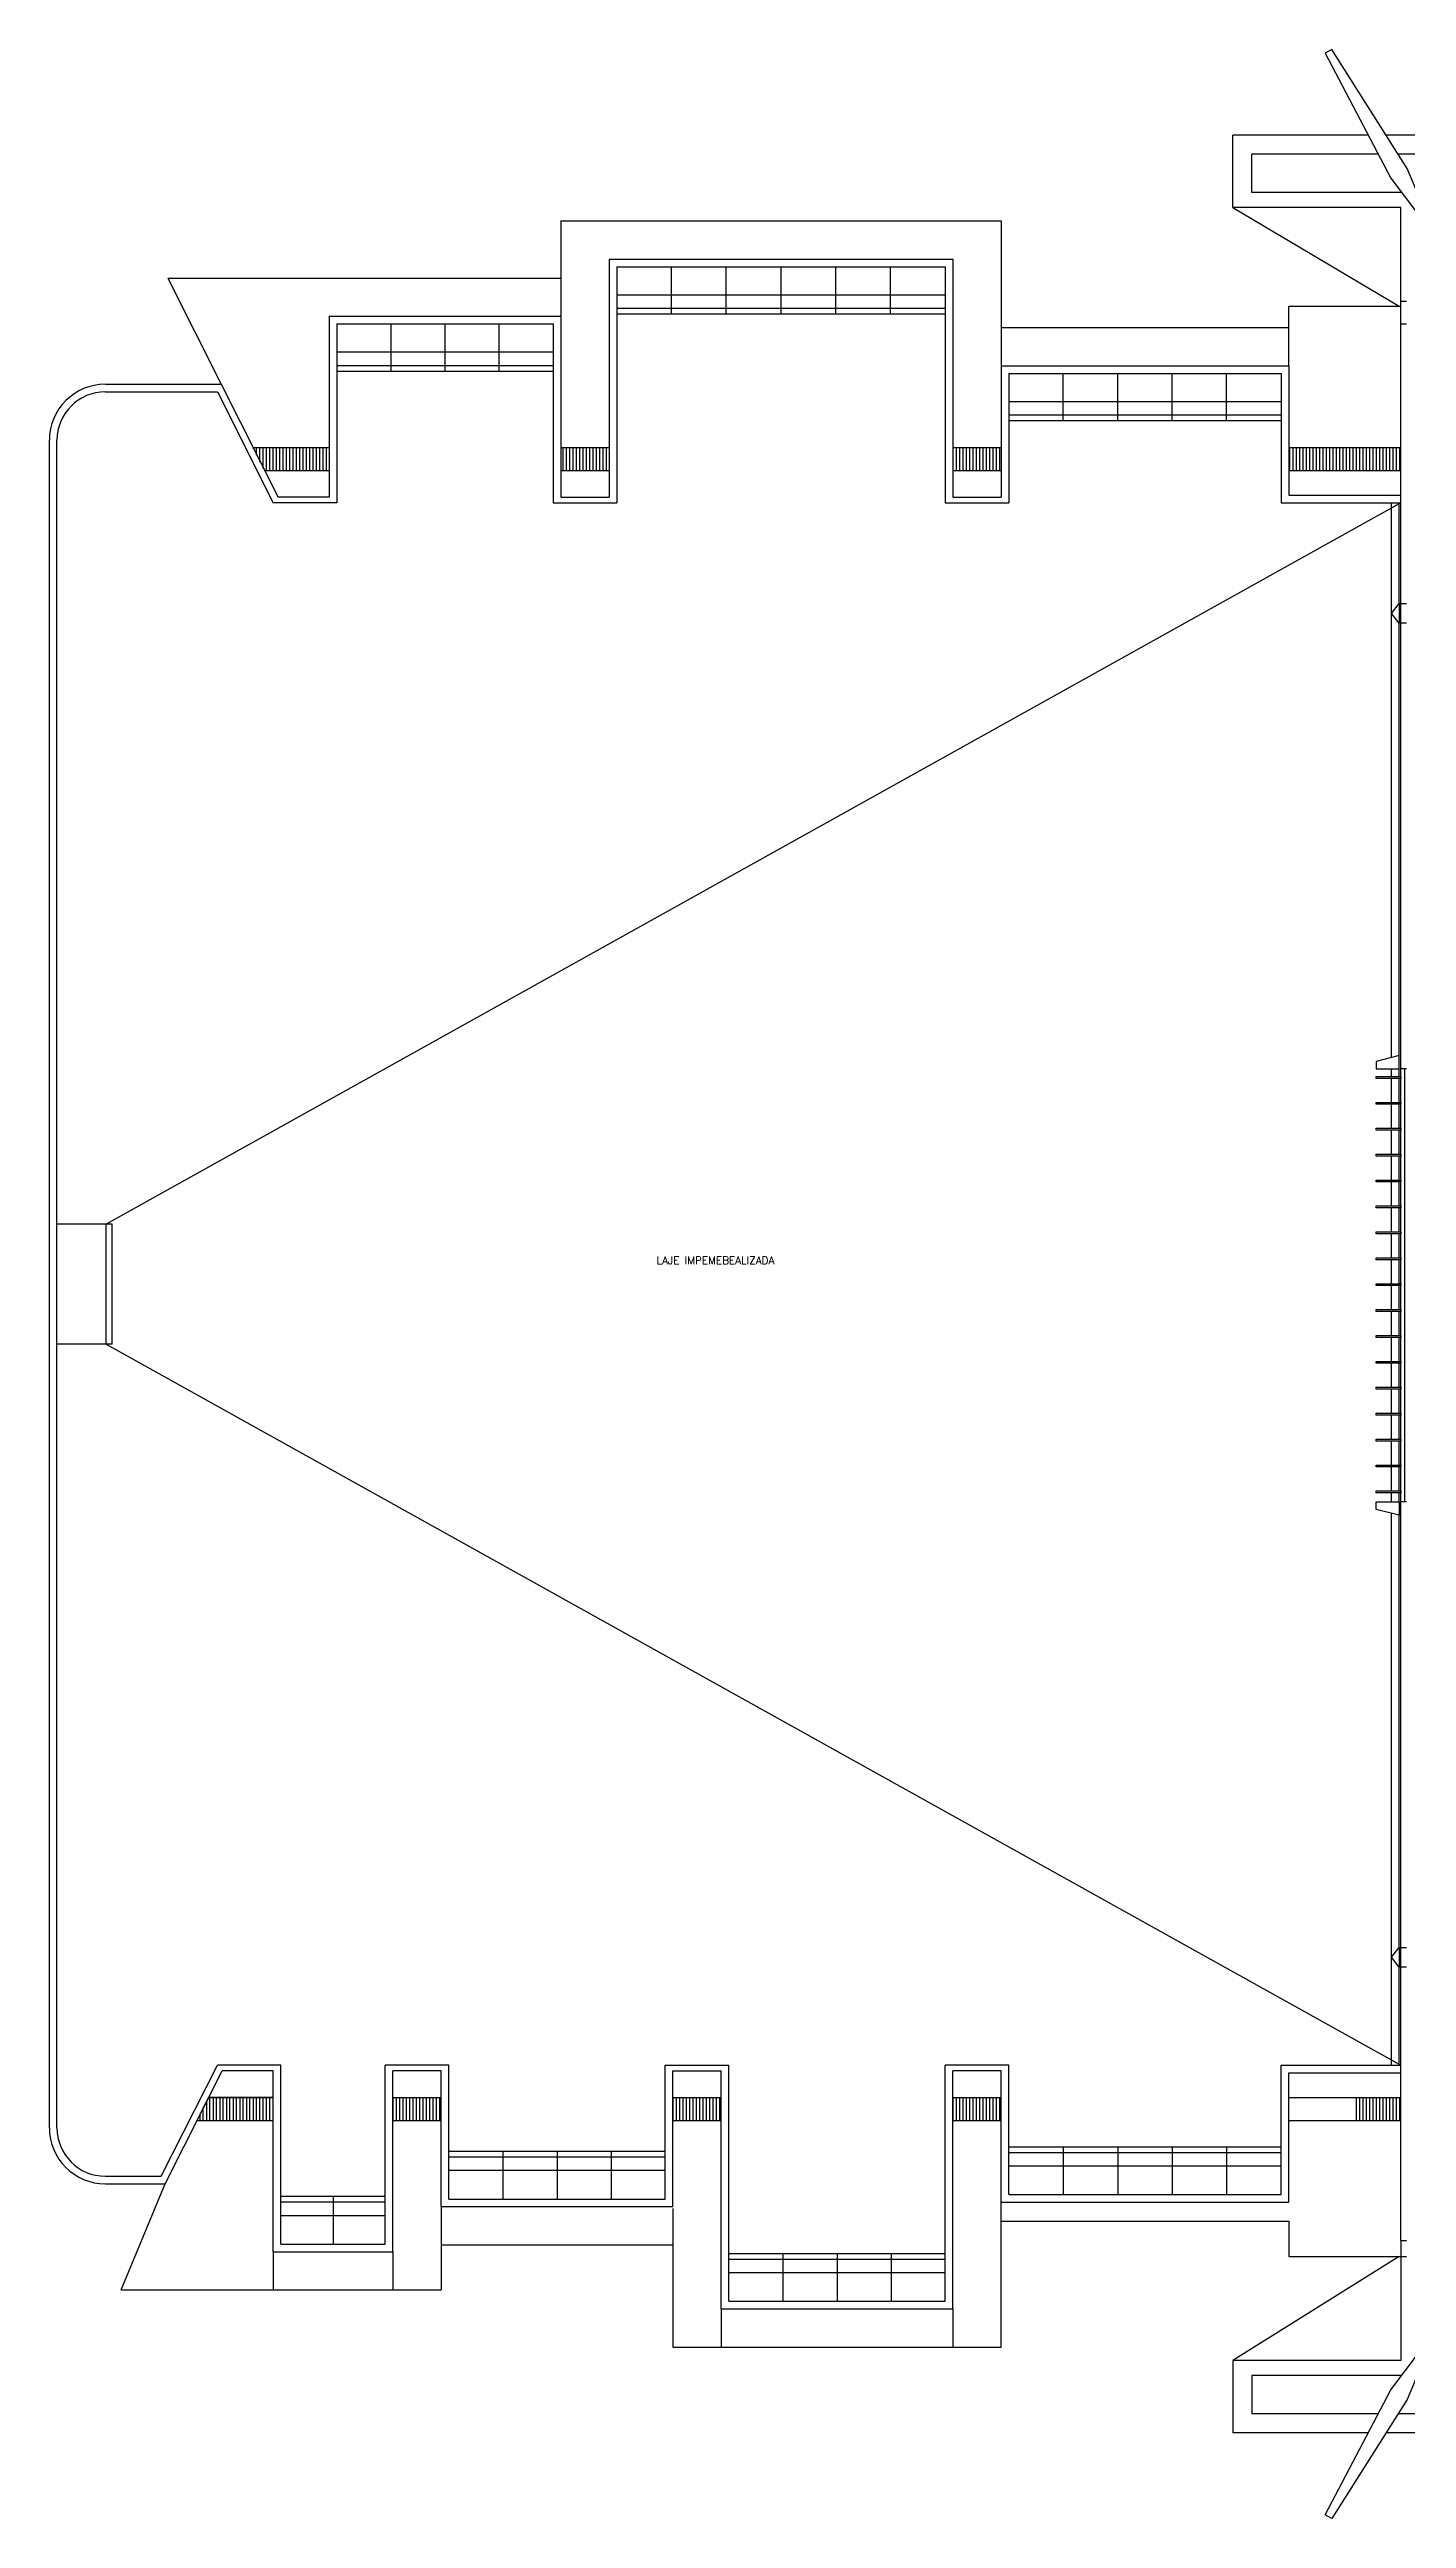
# Model space of a CAD drawing. Extents: x 140 to 273, y 29 to 100.
# Drawn here: x 139.6 to 175.3, y 32 to 96.9 of the extents above; entities that cross this region are included whole.
import ezdxf

# ---------------------------------------------------------------- set-up
doc = ezdxf.new("R2010")
doc.units = 0
doc.header["$LTSCALE"] = 0.005
doc.header["$MEASUREMENT"] = 0
doc.layers.get('0').update_dxf_attribs({"color": 2, "linetype": 'CONTINUOUS'})
for name, color, linetype in [('1', 1, 'CONTINUOUS'), ('2', 2, 'CONTINUOUS'), ('3', 2, 'CONTINUOUS'), ('6', 2, 'CONTINUOUS'), ('TEXTO', 2, 'CONTINUOUS')]:
    doc.layers.add(name, color=color, linetype=linetype)
doc.layers.get('0').off()
doc.layers.get('0').freeze()
doc.styles.add('UNB-100', font='simplex.shx', dxfattribs={"height": 0.2})

# ---------------------------------------------------------------- blocks, each defined once
blk = doc.blocks.new('*X0')
at = {"color": 0}
for p, q in [((4.112, 13.389), (4.112, 13.727)), ((4.2, 13.389), (4.2, 13.899)), ((4.287, 13.389), (4.287, 13.989)), ((4.375, 13.389), (4.375, 13.989)), ((4.462, 13.389), (4.462, 13.989)), ((4.55, 13.389), (4.55, 13.989)), ((4.637, 13.389), (4.637, 13.989)), ((4.725, 13.389), (4.725, 13.989)), ((4.812, 13.389), (4.812, 13.989)), ((4.9, 13.389), (4.9, 13.989)), ((4.987, 13.389), (4.987, 13.989)), ((5.075, 13.389), (5.075, 13.989)), ((5.162, 13.389), (5.162, 13.989)), ((5.25, 13.389), (5.25, 13.989)), ((5.337, 13.389), (5.337, 13.989)), ((5.425, 13.389), (5.425, 13.989)), ((5.512, 13.389), (5.512, 13.989)), ((5.6, 13.389), (5.6, 13.989)), ((5.687, 13.389), (5.687, 13.989)), ((5.775, 13.389), (5.775, 13.989)), ((5.862, 13.389), (5.862, 13.989)), ((4.025, 13.389), (4.025, 13.556))]:
    blk.add_line(p, q, dxfattribs=at)
blk = doc.blocks.new('*X1')
at = {"color": 0}
for p, q in [((9.1, 13.389), (9.1, 13.989)), ((9.187, 13.389), (9.187, 13.989)), ((9.275, 13.389), (9.275, 13.989)), ((9.362, 13.389), (9.362, 13.989)), ((9.45, 13.389), (9.45, 13.989)), ((9.537, 13.389), (9.537, 13.989)), ((9.625, 13.389), (9.625, 13.989)), ((9.712, 13.389), (9.712, 13.989)), ((9.8, 13.389), (9.8, 13.989)), ((9.887, 13.389), (9.887, 13.989)), ((9.975, 13.389), (9.975, 13.989)), ((10.062, 13.389), (10.062, 13.989)), ((10.15, 13.389), (10.15, 13.989)), ((10.238, 13.389), (10.238, 13.989)), ((10.325, 13.389), (10.325, 13.989))]:
    blk.add_line(p, q, dxfattribs=at)
blk = doc.blocks.new('*X2')
at = {"color": 0}
for p, q in [((16.45, 13.389), (16.45, 13.989)), ((16.538, 13.389), (16.538, 13.989)), ((16.625, 13.389), (16.625, 13.989)), ((16.712, 13.389), (16.712, 13.989)), ((16.8, 13.389), (16.8, 13.989)), ((16.887, 13.389), (16.887, 13.989)), ((16.975, 13.389), (16.975, 13.989)), ((17.062, 13.389), (17.062, 13.989)), ((17.15, 13.389), (17.15, 13.989)), ((17.238, 13.389), (17.238, 13.989)), ((17.325, 13.389), (17.325, 13.989)), ((17.413, 13.389), (17.413, 13.989)), ((17.5, 13.389), (17.5, 13.989)), ((17.587, 13.389), (17.587, 13.989)), ((17.675, 13.389), (17.675, 13.989)), ((23.8, 13.389), (23.8, 13.989)), ((23.887, 13.389), (23.887, 13.989)), ((23.975, 13.389), (23.975, 13.989)), ((24.062, 13.389), (24.062, 13.989)), ((24.15, 13.389), (24.15, 13.989)), ((24.237, 13.389), (24.237, 13.989)), ((24.325, 13.389), (24.325, 13.989)), ((24.412, 13.389), (24.412, 13.989)), ((24.5, 13.389), (24.5, 13.989)), ((24.587, 13.389), (24.587, 13.989)), ((24.675, 13.389), (24.675, 13.989)), ((24.762, 13.389), (24.762, 13.989)), ((24.85, 13.389), (24.85, 13.989)), ((24.937, 13.389), (24.937, 13.989)), ((25.025, 13.389), (25.025, 13.989)), ((34.388, 13.389), (34.388, 13.989)), ((34.475, 13.389), (34.475, 13.989)), ((34.562, 13.389), (34.562, 13.989)), ((34.65, 13.389), (34.65, 13.989)), ((34.737, 13.389), (34.737, 13.989)), ((34.825, 13.389), (34.825, 13.989)), ((34.912, 13.389), (34.912, 13.989)), ((35, 13.389), (35, 13.989)), ((35.087, 13.389), (35.087, 13.989)), ((35.175, 13.389), (35.175, 13.989)), ((35.262, 13.389), (35.262, 13.989)), ((35.35, 13.389), (35.35, 13.989)), ((35.437, 13.389), (35.437, 13.989)), ((35.525, 13.389), (35.525, 13.989))]:
    blk.add_line(p, q, dxfattribs=at)
blk = doc.blocks.new('*X3')
at = {"color": 0}
for p, q in [((5.425, 57.269), (5.425, 57.299)), ((5.512, 57.098), (5.512, 57.299)), ((5.6, 56.926), (5.6, 57.299)), ((5.687, 56.755), (5.687, 57.299)), ((5.775, 56.699), (5.775, 57.299)), ((5.862, 56.699), (5.862, 57.299)), ((5.95, 56.699), (5.95, 57.299)), ((6.037, 56.699), (6.037, 57.299)), ((6.125, 56.699), (6.125, 57.299)), ((6.212, 56.699), (6.212, 57.299)), ((6.3, 56.699), (6.3, 57.299)), ((6.387, 56.699), (6.387, 57.299)), ((6.475, 56.699), (6.475, 57.299)), ((6.562, 56.699), (6.562, 57.299)), ((6.65, 56.699), (6.65, 57.299)), ((6.737, 56.699), (6.737, 57.299)), ((6.825, 56.699), (6.825, 57.299)), ((6.912, 56.699), (6.912, 57.299)), ((7, 56.699), (7, 57.299)), ((7.087, 56.699), (7.087, 57.299)), ((7.175, 56.699), (7.175, 57.299)), ((7.262, 56.699), (7.262, 57.299)), ((7.35, 56.699), (7.35, 57.299)), ((13.562, 56.699), (13.562, 57.299)), ((13.65, 56.699), (13.65, 57.299)), ((13.738, 56.699), (13.738, 57.299)), ((13.825, 56.699), (13.825, 57.299)), ((13.912, 56.699), (13.912, 57.299)), ((14, 56.699), (14, 57.299)), ((14.088, 56.699), (14.088, 57.299)), ((14.175, 56.699), (14.175, 57.299)), ((14.262, 56.699), (14.262, 57.299)), ((14.35, 56.699), (14.35, 57.299)), ((14.438, 56.699), (14.438, 57.299)), ((14.525, 56.699), (14.525, 57.299)), ((14.613, 56.699), (14.613, 57.299)), ((14.7, 56.699), (14.7, 57.299)), ((23.8, 56.699), (23.8, 57.299)), ((23.887, 56.699), (23.887, 57.299)), ((23.975, 56.699), (23.975, 57.299)), ((24.062, 56.699), (24.062, 57.299)), ((24.15, 56.699), (24.15, 57.299)), ((24.237, 56.699), (24.237, 57.299)), ((24.325, 56.699), (24.325, 57.299)), ((24.412, 56.699), (24.412, 57.299)), ((24.5, 56.699), (24.5, 57.299)), ((24.587, 56.699), (24.587, 57.299)), ((24.675, 56.699), (24.675, 57.299)), ((24.762, 56.699), (24.762, 57.299)), ((24.85, 56.699), (24.85, 57.299)), ((24.937, 56.699), (24.937, 57.299)), ((25.025, 56.699), (25.025, 57.299)), ((32.638, 56.699), (32.638, 57.299)), ((32.725, 56.699), (32.725, 57.299)), ((32.812, 56.699), (32.812, 57.299)), ((32.9, 56.699), (32.9, 57.299)), ((32.987, 56.699), (32.987, 57.299)), ((33.075, 56.699), (33.075, 57.299)), ((33.162, 56.699), (33.162, 57.299)), ((33.25, 56.699), (33.25, 57.299)), ((33.337, 56.699), (33.337, 57.299)), ((33.425, 56.699), (33.425, 57.299)), ((33.513, 56.699), (33.513, 57.299)), ((33.6, 56.699), (33.6, 57.299)), ((33.687, 56.699), (33.687, 57.299)), ((33.775, 56.699), (33.775, 57.299)), ((33.862, 56.699), (33.862, 57.299)), ((33.95, 56.699), (33.95, 57.299)), ((34.037, 56.699), (34.037, 57.299)), ((34.125, 56.699), (34.125, 57.299)), ((34.212, 56.699), (34.212, 57.299)), ((34.3, 56.699), (34.3, 57.299)), ((34.388, 56.699), (34.388, 57.299)), ((34.475, 56.699), (34.475, 57.299)), ((34.562, 56.699), (34.562, 57.299)), ((34.65, 56.699), (34.65, 57.299)), ((34.737, 56.699), (34.737, 57.299)), ((34.825, 56.699), (34.825, 57.299)), ((34.912, 56.699), (34.912, 57.299)), ((35, 56.699), (35, 57.299)), ((35.087, 56.699), (35.087, 57.299)), ((35.175, 56.699), (35.175, 57.299)), ((35.262, 56.699), (35.262, 57.299)), ((35.35, 56.699), (35.35, 57.299)), ((35.437, 56.699), (35.437, 57.299)), ((35.525, 56.699), (35.525, 57.299))]:
    blk.add_line(p, q, dxfattribs=at)

msp = doc.modelspace()

# ---------------------------------------------------------------- linework, layer by layer
at = {"layer": '1'}
for p, q in [((174.272, 94.605), (170.719, 94.605)), ((170.719, 92.705), (170.719, 94.605)), ((174.535, 94.105), (171.219, 94.105)), ((171.219, 93.105), (171.219, 94.105)), ((177.222, 94.605), (174.742, 94.605)), ((177.485, 94.105), (175.058, 94.105)), ((175.129, 92.705), (170.719, 92.705)), ((170.719, 92.705), (175.079, 90.117)), ((175.146, 93.105), (171.219, 93.105)), ((175.129, 89.655), (175.129, 92.705)), ((153.074, 92.355), (153.074, 89.855)), ((153.074, 92.355), (164.634, 92.355)), ((164.634, 92.355), (164.634, 88.555)), ((142.751, 90.855), (144.154, 88.07)), ((142.751, 90.855), (153.074, 90.855)), ((175.129, 90.251), (175.279, 90.251)), ((164.634, 89.555), (172.184, 89.555)), ((144.984, 86.405), (146.994, 86.405)), ((153.074, 86.405), (154.344, 86.405)), ((163.364, 86.405), (164.634, 86.405)), ((172.184, 86.405), (175.129, 86.405)), ((145.29, 85.805), (146.994, 85.805)), ((153.074, 85.805), (154.344, 85.805)), ((163.364, 85.805), (164.634, 85.805)), ((172.184, 85.805), (175.129, 85.805)), ((175.129, 84.955), (141.139, 66.025)), ((141.139, 66.025), (139.844, 66.025)), ((141.139, 62.875), (139.844, 62.875)), ((141.139, 62.875), (175.129, 43.945)), ((143.82, 43.095), (143.514, 42.495)), ((143.82, 43.095), (145.524, 43.095)), ((145.524, 43.095), (143.82, 43.095)), ((145.524, 42.495), (145.524, 43.095)), ((148.664, 43.095), (149.934, 43.095)), ((156.014, 43.095), (157.284, 43.095)), ((163.364, 43.095), (164.634, 43.095)), ((172.184, 43.095), (175.129, 43.095)), ((143.514, 42.495), (145.524, 42.495)), ((143.514, 42.495), (145.524, 42.495)), ((148.664, 42.495), (149.934, 42.495)), ((156.014, 42.495), (157.284, 42.495)), ((163.364, 42.495), (164.634, 42.495)), ((172.184, 42.495), (175.129, 42.495)), ((141.533, 38.045), (142.684, 40.83)), ((149.934, 40.23), (149.934, 38.045)), ((164.634, 36.545), (164.634, 40.345)), ((156.014, 40.18), (156.014, 36.545)), ((164.634, 39.845), (172.184, 39.845)), ((145.524, 39.045), (145.524, 38.045)), ((148.664, 39.045), (148.664, 38.045)), ((149.934, 39.23), (156.014, 39.23)), ((175.079, 38.92), (170.719, 36.195)), ((175.129, 39.345), (175.129, 36.195)), ((141.533, 38.045), (149.934, 38.045)), ((157.284, 37.545), (157.284, 36.545)), ((163.364, 37.545), (163.364, 36.545)), ((156.014, 36.545), (164.634, 36.545)), ((170.719, 36.195), (170.719, 34.295)), ((175.129, 36.195), (170.719, 36.195)), ((171.219, 35.795), (171.219, 34.795)), ((175.146, 35.795), (171.219, 35.795)), ((174.535, 34.795), (171.219, 34.795)), ((177.485, 34.795), (175.058, 34.795)), ((174.272, 34.295), (170.719, 34.295)), ((177.222, 34.295), (174.742, 34.295))]:
    msp.add_line(p, q, dxfattribs=at)
for points in [[(172.184, 88.555), (172.184, 90.117), (175.129, 90.117)], [(172.184, 39.845), (172.184, 38.92), (175.279, 38.92)]]:
    msp.add_lwpolyline(points, dxfattribs=at)
at = {"layer": '2'}
for p, q in [((154.344, 91.355), (154.344, 85.105)), ((154.344, 91.355), (163.364, 91.355)), ((154.544, 91.155), (154.544, 84.955)), ((154.544, 91.155), (163.164, 91.155)), ((155.981, 89.905), (155.981, 91.155)), ((157.417, 89.905), (157.417, 91.155)), ((158.854, 89.905), (158.854, 91.155)), ((160.291, 89.905), (160.291, 91.155)), ((161.727, 89.905), (161.727, 91.155)), ((163.164, 91.155), (163.164, 84.955)), ((163.364, 91.355), (163.364, 85.105)), ((163.164, 90.41), (154.544, 90.41)), ((146.994, 89.855), (146.994, 85.105)), ((146.994, 89.855), (153.074, 89.855)), ((147.194, 89.655), (147.194, 84.955)), ((147.194, 89.655), (152.874, 89.655)), ((148.614, 88.405), (148.614, 89.655)), ((150.034, 88.405), (150.034, 89.655)), ((151.454, 88.405), (151.454, 89.655)), ((152.874, 89.655), (152.874, 84.955)), ((153.074, 89.855), (153.074, 85.105)), ((163.164, 90.055), (154.544, 90.055)), ((163.164, 89.905), (154.544, 89.905)), ((152.874, 88.91), (147.194, 88.91)), ((152.874, 88.555), (147.194, 88.555)), ((152.874, 88.405), (147.194, 88.405)), ((164.634, 88.555), (172.184, 88.555)), ((164.634, 88.555), (164.634, 85.105)), ((164.834, 88.355), (164.834, 84.955)), ((164.834, 88.355), (171.984, 88.355)), ((166.264, 87.105), (166.264, 88.355)), ((167.694, 87.105), (167.694, 88.355)), ((169.124, 87.105), (169.124, 88.355)), ((170.554, 87.105), (170.554, 88.355)), ((171.984, 88.355), (171.984, 84.955)), ((172.184, 88.555), (172.184, 85.155)), ((141.114, 88.07), (144.154, 88.07)), ((141.114, 87.87), (144.056, 87.87)), ((144.056, 87.87), (145.524, 84.955)), ((144.154, 88.07), (145.648, 85.105)), ((171.984, 87.61), (164.834, 87.61)), ((171.984, 87.255), (164.834, 87.255)), ((171.984, 87.105), (164.834, 87.105)), ((139.644, 42.3), (139.644, 86.6)), ((139.844, 67.465), (139.844, 86.6)), ((147.194, 84.955), (145.524, 84.955)), ((146.994, 85.105), (145.648, 85.105)), ((152.874, 84.955), (154.544, 84.955)), ((153.074, 85.105), (154.344, 85.105)), ((163.164, 84.955), (164.834, 84.955)), ((163.364, 85.105), (164.634, 85.105)), ((171.984, 84.955), (175.129, 84.955)), ((172.184, 85.155), (175.129, 85.155)), ((174.879, 70.395), (174.879, 84.955)), ((175.079, 82.31), (175.079, 84.955)), ((175.079, 70.445), (175.079, 81.8)), ((174.879, 69.898), (174.879, 70.095)), ((175.079, 69.898), (175.079, 70.095)), ((175.129, 58.735), (175.129, 70.095)), ((174.879, 69.218), (174.879, 69.848)), ((175.079, 69.218), (175.079, 69.848)), ((174.879, 68.538), (174.879, 69.168)), ((175.079, 68.538), (175.079, 69.168)), ((174.879, 67.858), (174.879, 68.488)), ((175.079, 67.858), (175.079, 68.488)), ((139.844, 42.3), (139.844, 67.465)), ((174.879, 67.178), (174.879, 67.808)), ((175.079, 67.178), (175.079, 67.808)), ((174.879, 66.498), (174.879, 67.128)), ((175.079, 66.498), (175.079, 67.128)), ((174.879, 65.818), (174.879, 66.448)), ((175.079, 65.818), (175.079, 66.448)), ((174.879, 65.138), (174.879, 65.768)), ((175.079, 65.138), (175.079, 65.768)), ((174.879, 64.458), (174.879, 65.088)), ((175.079, 64.458), (175.079, 65.088)), ((174.879, 63.778), (174.879, 64.408)), ((175.079, 63.778), (175.079, 64.408)), ((174.879, 63.098), (174.879, 63.728)), ((175.079, 63.098), (175.079, 63.728)), ((174.879, 62.418), (174.879, 63.048)), ((175.079, 62.418), (175.079, 63.048)), ((174.879, 61.738), (174.879, 62.368)), ((175.079, 61.738), (175.079, 62.368)), ((174.879, 61.058), (174.879, 61.688)), ((175.079, 61.058), (175.079, 61.688)), ((174.879, 60.378), (174.879, 61.008)), ((175.079, 60.378), (175.079, 61.008)), ((174.879, 59.698), (174.879, 60.328)), ((175.079, 59.698), (175.079, 60.328)), ((174.879, 59.018), (174.879, 59.648)), ((175.079, 59.018), (175.079, 59.648)), ((174.879, 58.735), (174.879, 58.968)), ((174.879, 43.945), (174.879, 58.435)), ((175.079, 58.735), (175.079, 58.968)), ((175.079, 47.03), (175.079, 58.385)), ((175.079, 43.945), (175.079, 46.52)), ((142.575, 41.03), (144.054, 43.945)), ((142.684, 40.83), (144.178, 43.795)), ((145.724, 43.945), (144.054, 43.945)), ((145.524, 43.795), (144.178, 43.795)), ((145.524, 39.045), (145.524, 43.795)), ((145.724, 39.245), (145.724, 43.945)), ((148.464, 39.245), (148.464, 43.945)), ((150.134, 43.945), (148.464, 43.945)), ((148.664, 39.045), (148.664, 43.795)), ((149.934, 43.795), (148.664, 43.795)), ((149.934, 40.23), (149.934, 43.795)), ((150.134, 40.43), (150.134, 43.945)), ((155.814, 40.43), (155.814, 43.945)), ((155.814, 43.945), (157.484, 43.945)), ((156.014, 40.23), (156.014, 43.795)), ((156.014, 43.795), (157.284, 43.795)), ((157.284, 37.545), (157.284, 43.795)), ((157.484, 37.745), (157.484, 43.945)), ((163.164, 37.745), (163.164, 43.945)), ((164.834, 43.945), (163.164, 43.945)), ((163.364, 37.545), (163.364, 43.795)), ((164.634, 43.795), (163.364, 43.795)), ((164.634, 40.345), (164.634, 43.795)), ((164.834, 40.545), (164.834, 43.945)), ((171.984, 40.545), (171.984, 43.945)), ((171.984, 43.945), (175.129, 43.945)), ((172.184, 40.345), (172.184, 43.745)), ((172.184, 43.745), (175.129, 43.745)), ((155.814, 41.68), (150.134, 41.68)), ((155.814, 41.53), (150.134, 41.53)), ((151.554, 41.68), (151.554, 40.43)), ((152.974, 41.68), (152.974, 40.43)), ((154.394, 41.68), (154.394, 40.43)), ((171.984, 41.795), (164.834, 41.795)), ((171.984, 41.645), (164.834, 41.645)), ((166.264, 41.795), (166.264, 40.545)), ((167.694, 41.795), (167.694, 40.545)), ((169.124, 41.795), (169.124, 40.545)), ((170.554, 41.795), (170.554, 40.545)), ((141.114, 41.03), (142.575, 41.03)), ((155.814, 41.175), (150.134, 41.175)), ((171.984, 41.29), (164.834, 41.29)), ((141.114, 40.83), (142.684, 40.83)), ((148.464, 40.495), (145.724, 40.495)), ((148.464, 40.345), (145.724, 40.345)), ((147.094, 40.495), (147.094, 39.245)), ((149.934, 40.23), (156.014, 40.23)), ((150.134, 40.43), (155.814, 40.43)), ((164.634, 40.345), (172.184, 40.345)), ((164.834, 40.545), (171.984, 40.545)), ((148.464, 39.99), (145.724, 39.99)), ((145.524, 39.045), (148.664, 39.045)), ((145.724, 39.245), (148.464, 39.245)), ((163.164, 38.995), (157.484, 38.995)), ((158.904, 38.995), (158.904, 37.745)), ((160.324, 38.995), (160.324, 37.745)), ((161.744, 38.995), (161.744, 37.745)), ((163.164, 38.845), (157.484, 38.845)), ((163.164, 38.49), (157.484, 38.49)), ((157.484, 37.745), (163.164, 37.745)), ((157.284, 37.545), (163.364, 37.545))]:
    msp.add_line(p, q, dxfattribs=at)
for centre, radius, start, end in [((141.114, 86.6), 1.47, 90, 180), ((141.114, 86.6), 1.27, 90, 180), ((141.114, 42.3), 1.47, 180, 270), ((141.114, 42.3), 1.27, 180, 270)]:
    msp.add_arc(centre, radius, start, end, dxfattribs=at)
at = {"layer": '3'}
msp.add_line((175.229, 58.735), (175.229, 70.095), dxfattribs=at)
for points in [[(174.479, 69.848), (174.479, 69.898), (175.129, 69.898), (175.129, 69.848)], [(174.479, 69.168), (174.479, 69.218), (175.129, 69.218), (175.129, 69.168)], [(174.479, 68.488), (174.479, 68.538), (175.129, 68.538), (175.129, 68.488)], [(174.479, 67.808), (174.479, 67.858), (175.129, 67.858), (175.129, 67.808)], [(174.479, 67.128), (174.479, 67.178), (175.129, 67.178), (175.129, 67.128)], [(174.479, 66.448), (174.479, 66.498), (175.129, 66.498), (175.129, 66.448)], [(174.479, 65.768), (174.479, 65.818), (175.129, 65.818), (175.129, 65.768)], [(174.479, 65.088), (174.479, 65.138), (175.129, 65.138), (175.129, 65.088)], [(174.479, 64.408), (174.479, 64.458), (175.129, 64.458), (175.129, 64.408)], [(174.479, 63.728), (174.479, 63.778), (175.129, 63.778), (175.129, 63.728)], [(174.479, 63.048), (174.479, 63.098), (175.129, 63.098), (175.129, 63.048)], [(174.479, 62.368), (174.479, 62.418), (175.129, 62.418), (175.129, 62.368)], [(174.479, 61.688), (174.479, 61.738), (175.129, 61.738), (175.129, 61.688)], [(174.479, 61.008), (174.479, 61.058), (175.129, 61.058), (175.129, 61.008)], [(174.479, 60.328), (174.479, 60.378), (175.129, 60.378), (175.129, 60.328)], [(174.479, 59.648), (174.479, 59.698), (175.129, 59.698), (175.129, 59.648)], [(174.479, 58.968), (174.479, 59.018), (175.129, 59.018), (175.129, 58.968)]]:
    msp.add_lwpolyline(points, close=True, dxfattribs=at)
at = {"layer": '6'}
for p, q in [((175.129, 89.655), (175.279, 89.655)), ((175.129, 70.095), (175.129, 89.655)), ((175.129, 82.31), (175.279, 82.31)), ((175.279, 81.8), (175.129, 81.8)), ((175.279, 70.095), (175.129, 70.095)), ((141.289, 66.025), (141.139, 66.025)), ((141.139, 62.875), (141.139, 66.025)), ((141.289, 62.875), (141.289, 66.025)), ((141.289, 62.875), (141.139, 62.875)), ((175.129, 39.345), (175.129, 58.735)), ((175.279, 58.735), (175.129, 58.735)), ((175.129, 47.03), (175.279, 47.03)), ((175.279, 46.52), (175.129, 46.52)), ((175.129, 39.345), (175.279, 39.345))]:
    msp.add_line(p, q, dxfattribs=at)
for points in [[(175.765, 92.616), (175.295, 93.73), (173.315, 96.86), (173.142, 96.76), (174.862, 93.48), (175.592, 92.516)], [(174.879, 82.055), (175.079, 82.31), (175.079, 81.8)], [(175.079, 70.445), (174.479, 70.295), (174.479, 70.095), (175.079, 70.095)], [(175.079, 58.385), (174.479, 58.535), (174.479, 58.735), (175.079, 58.735)], [(174.879, 46.775), (175.079, 47.03), (175.079, 46.52)], [(175.765, 36.285), (175.295, 35.17), (173.315, 32.041), (173.142, 32.141), (174.862, 35.42), (175.592, 36.385)]]:
    msp.add_lwpolyline(points, close=True, dxfattribs=at)

# ---------------------------------------------------------------- block references
at = {"layer": '1'}
for name in ['*X3', '*X0', '*X1', '*X2']:
    msp.add_blockref(name, (139.574, 29.107), dxfattribs=at)

# ---------------------------------------------------------------- texts
at = {"layer": 'TEXTO', "style": 'UNB-100'}
msp.add_text('LAJE IMPEMEBEALIZADA', height=0.2, dxfattribs=at).set_placement((155.585, 64.969))

doc.saveas('drawing.dxf')
